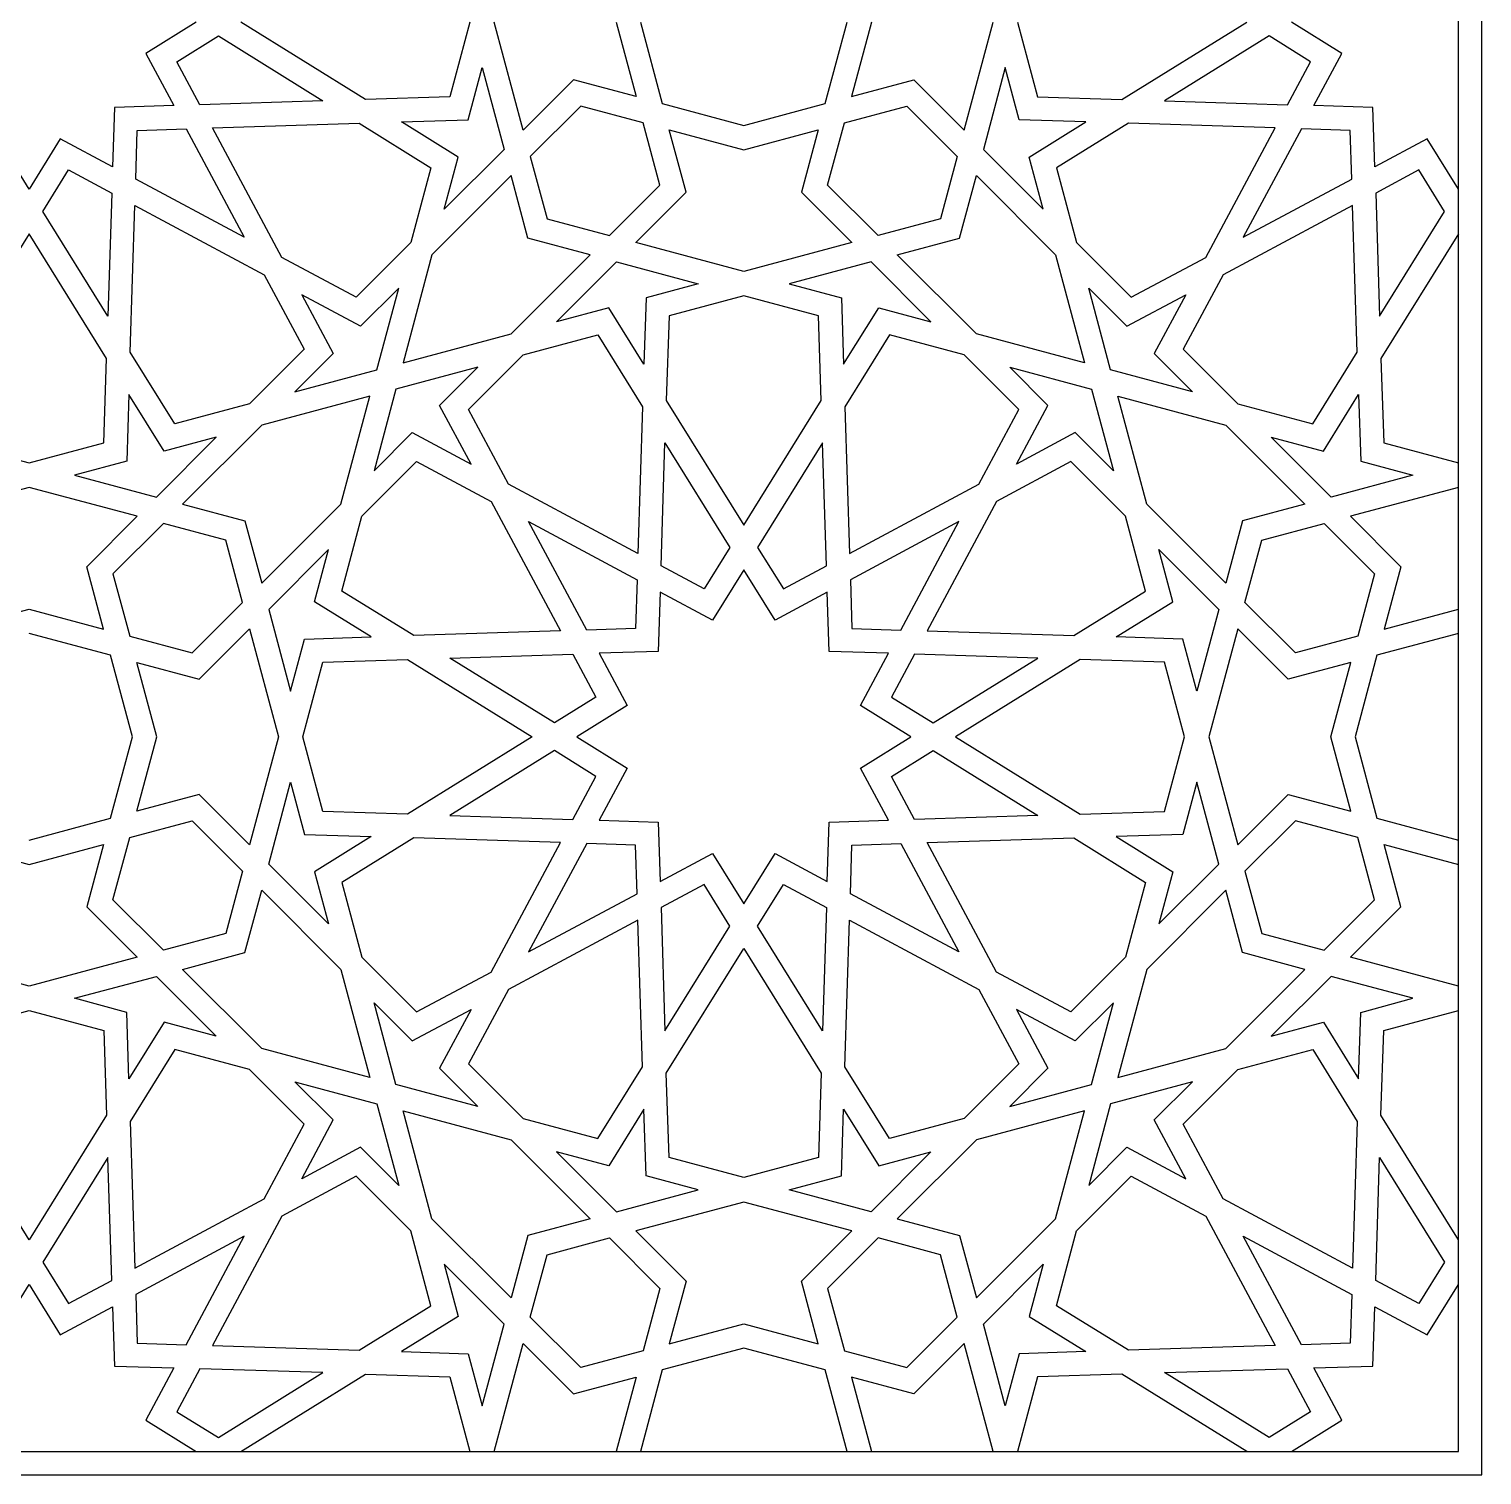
# Model space of a CAD drawing. Extents: x 643 to 1470, y 992 to 1820.
# Drawn here: x 1056.6 to 1470.4, y 992 to 1404 of the extents above; entities that cross this region are included whole.
import ezdxf

# ---------------------------------------------------------------- set-up
doc = ezdxf.new("R2010")
doc.units = 0
doc.layers.add('LAYER_01', color=7, linetype='CONTINUOUS')

msp = doc.modelspace()

# ---------------------------------------------------------------- linework, layer by layer
at = {"layer": 'LAYER_01'}
for p, q in [((1470.45, 992.04), (1470.45, 1819.82)), ((1463.74, 998.74), (1463.74, 1813.12)), ((1104.14, 1405.93), (1089.8, 1397.02)), ((1152.39, 1383.88), (1116.86, 1405.93)), ((1182.16, 1405.93), (1176.46, 1384.65)), ((1197.35, 1375.15), (1189.1, 1405.93)), ((1223.79, 1405.93), (1229.47, 1384.73)), ((1230.73, 1405.93), (1236.95, 1382.73)), ((1283.35, 1382.73), (1289.57, 1405.93)), ((1296.51, 1405.93), (1290.83, 1384.73)), ((1322.95, 1375.15), (1331.2, 1405.93)), ((1338.14, 1405.93), (1343.84, 1384.65)), ((1367.91, 1383.88), (1403.44, 1405.93)), ((1430.51, 1397.02), (1416.16, 1405.93)), ((1098.68, 1394.64), (1110.5, 1401.98)), ((1110.5, 1401.98), (1140.29, 1383.49)), ((1409.8, 1401.98), (1380.01, 1383.49)), ((1421.62, 1394.64), (1409.8, 1401.98)), ((1089.8, 1397.02), (1097.77, 1382.14)), ((1422.53, 1382.14), (1430.51, 1397.02)), ((1105.25, 1382.37), (1098.68, 1394.64)), ((1181.65, 1378.1), (1185.63, 1392.97)), ((1185.63, 1392.97), (1191.87, 1369.67)), ((1334.67, 1392.97), (1328.43, 1369.67)), ((1338.66, 1378.1), (1334.67, 1392.97)), ((1415.05, 1382.37), (1421.62, 1394.64)), ((1211.7, 1389.49), (1197.35, 1375.15)), ((1229.47, 1384.73), (1211.7, 1389.49)), ((1290.83, 1384.73), (1308.6, 1389.49)), ((1308.6, 1389.49), (1322.95, 1375.15)), ((1140.29, 1383.49), (1105.25, 1382.37)), ((1176.46, 1384.65), (1152.39, 1383.88)), ((1236.95, 1382.73), (1260.15, 1376.51)), ((1260.15, 1376.51), (1283.35, 1382.73)), ((1343.84, 1384.65), (1367.91, 1383.88)), ((1380.01, 1383.49), (1415.05, 1382.37)), ((1080.89, 1381.6), (1080.35, 1364.72)), ((1097.77, 1382.14), (1080.89, 1381.6)), ((1213.7, 1382.01), (1199.35, 1367.67)), ((1231.47, 1377.25), (1213.7, 1382.01)), ((1288.83, 1377.25), (1306.6, 1382.01)), ((1306.6, 1382.01), (1320.95, 1367.67)), ((1439.41, 1381.6), (1422.53, 1382.14)), ((1439.95, 1364.72), (1439.41, 1381.6)), ((1086.95, 1361.18), (1087.39, 1375.1)), ((1087.39, 1375.1), (1101.3, 1375.54)), ((1101.3, 1375.54), (1117.86, 1344.63)), ((1108.78, 1375.78), (1150.57, 1377.11)), ((1128.52, 1338.92), (1108.78, 1375.78)), ((1150.57, 1377.11), (1171.03, 1364.41)), ((1162.67, 1377.5), (1181.65, 1378.1)), ((1178.8, 1367.48), (1162.67, 1377.5)), ((1236.24, 1359.48), (1231.47, 1377.25)), ((1238.95, 1375.25), (1260.15, 1369.57)), ((1243.72, 1357.48), (1238.95, 1375.25)), ((1260.15, 1369.57), (1281.35, 1375.25)), ((1281.35, 1375.25), (1276.59, 1357.48)), ((1284.06, 1359.48), (1288.83, 1377.25)), ((1357.63, 1377.5), (1338.66, 1378.1)), ((1341.5, 1367.48), (1357.63, 1377.5)), ((1369.73, 1377.11), (1349.27, 1364.41)), ((1411.52, 1375.78), (1369.73, 1377.11)), ((1391.78, 1338.92), (1411.52, 1375.78)), ((1419, 1375.54), (1402.45, 1344.63)), ((1432.91, 1375.1), (1419, 1375.54)), ((1433.35, 1361.18), (1432.91, 1375.1)), ((1056.56, 1358.34), (1047.65, 1372.69)), ((1065.46, 1372.69), (1056.56, 1358.34)), ((1080.35, 1364.72), (1065.46, 1372.69)), ((1454.84, 1372.69), (1439.95, 1364.72)), ((1463.74, 1358.34), (1454.84, 1372.69)), ((1191.87, 1369.67), (1174.82, 1352.61)), ((1174.82, 1352.61), (1178.8, 1367.48)), ((1199.35, 1367.67), (1204.12, 1349.89)), ((1320.95, 1367.67), (1316.19, 1349.89)), ((1328.43, 1369.67), (1345.49, 1352.61)), ((1345.49, 1352.61), (1341.5, 1367.48)), ((1060.5, 1351.98), (1067.84, 1363.81)), ((1067.84, 1363.81), (1080.11, 1357.24)), ((1171.03, 1364.41), (1165.33, 1343.13)), ((1193.88, 1362.19), (1171.34, 1339.66)), ((1198.64, 1344.42), (1193.88, 1362.19)), ((1321.66, 1344.42), (1326.42, 1362.19)), ((1326.42, 1362.19), (1348.96, 1339.66)), ((1349.27, 1364.41), (1354.97, 1343.13)), ((1452.46, 1363.81), (1440.19, 1357.24)), ((1459.8, 1351.98), (1452.46, 1363.81)), ((1117.86, 1344.63), (1086.95, 1361.18)), ((1221.89, 1345.13), (1236.24, 1359.48)), ((1298.41, 1345.13), (1284.06, 1359.48)), ((1402.45, 1344.63), (1433.35, 1361.18)), ((1080.11, 1357.24), (1078.99, 1322.19)), ((1085.38, 1311.91), (1086.71, 1353.71)), ((1086.71, 1353.71), (1123.57, 1333.96)), ((1229.37, 1343.13), (1243.72, 1357.48)), ((1276.59, 1357.48), (1290.93, 1343.13)), ((1433.59, 1353.71), (1396.73, 1333.96)), ((1434.93, 1311.91), (1433.59, 1353.71)), ((1440.19, 1357.24), (1441.31, 1322.19)), ((1078.99, 1322.19), (1060.5, 1351.98)), ((1204.12, 1349.89), (1221.89, 1345.13)), ((1316.19, 1349.89), (1298.41, 1345.13)), ((1441.31, 1322.19), (1459.8, 1351.98)), ((1056.56, 1345.63), (1034.51, 1310.1)), ((1078.61, 1310.1), (1056.56, 1345.63)), ((1463.74, 1345.63), (1441.69, 1310.1)), ((1165.33, 1343.13), (1149.75, 1327.55)), ((1216.41, 1339.66), (1198.64, 1344.42)), ((1260.15, 1334.88), (1229.37, 1343.13)), ((1290.93, 1343.13), (1260.15, 1334.88)), ((1303.89, 1339.66), (1321.66, 1344.42)), ((1354.97, 1343.13), (1370.55, 1327.55)), ((1149.75, 1327.55), (1128.52, 1338.92)), ((1171.34, 1339.66), (1163.1, 1308.87)), ((1193.88, 1317.12), (1216.41, 1339.66)), ((1206.83, 1320.59), (1223.89, 1337.65)), ((1223.89, 1337.65), (1247.2, 1331.41)), ((1296.41, 1337.65), (1273.11, 1331.41)), ((1313.47, 1320.59), (1296.41, 1337.65)), ((1326.42, 1317.12), (1303.89, 1339.66)), ((1348.96, 1339.66), (1357.21, 1308.87)), ((1370.55, 1327.55), (1391.78, 1338.92)), ((1123.57, 1333.96), (1134.94, 1312.74)), ((1396.73, 1333.96), (1385.36, 1312.74)), ((1161.86, 1330.17), (1150.97, 1319.29)), ((1155.62, 1306.87), (1161.86, 1330.17)), ((1247.2, 1331.41), (1232.32, 1327.42)), ((1273.11, 1331.41), (1287.98, 1327.42)), ((1358.44, 1330.17), (1369.33, 1319.29)), ((1364.68, 1306.87), (1358.44, 1330.17)), ((1134.24, 1328.25), (1143.2, 1311.51)), ((1150.97, 1319.29), (1134.24, 1328.25)), ((1221.71, 1324.58), (1206.83, 1320.59)), ((1231.72, 1308.45), (1221.71, 1324.58)), ((1232.32, 1327.42), (1231.72, 1308.45)), ((1260.15, 1327.94), (1238.87, 1322.23)), ((1281.43, 1322.23), (1260.15, 1327.94)), ((1287.98, 1327.42), (1288.58, 1308.45)), ((1288.58, 1308.45), (1298.6, 1324.58)), ((1298.6, 1324.58), (1313.47, 1320.59)), ((1369.33, 1319.29), (1386.07, 1328.25)), ((1386.07, 1328.25), (1377.1, 1311.51)), ((1238.87, 1322.23), (1238.1, 1298.17)), ((1282.2, 1298.17), (1281.43, 1322.23)), ((1163.1, 1308.87), (1193.88, 1317.12)), ((1197.35, 1311.11), (1218.63, 1316.81)), ((1218.63, 1316.81), (1231.33, 1296.35)), ((1301.67, 1316.81), (1288.97, 1296.35)), ((1322.95, 1311.11), (1301.67, 1316.81)), ((1357.21, 1308.87), (1326.42, 1317.12)), ((1134.94, 1312.74), (1119.36, 1297.15)), ((1385.36, 1312.74), (1400.94, 1297.15)), ((1077.84, 1286.03), (1078.61, 1310.1)), ((1098.08, 1291.45), (1085.38, 1311.91)), ((1143.2, 1311.51), (1132.31, 1300.63)), ((1181.77, 1295.53), (1197.35, 1311.11)), ((1338.53, 1295.53), (1322.95, 1311.11)), ((1377.1, 1311.51), (1387.99, 1300.63)), ((1422.23, 1291.45), (1434.93, 1311.91)), ((1441.69, 1310.1), (1442.46, 1286.03)), ((1132.31, 1300.63), (1155.62, 1306.87)), ((1184.4, 1307.64), (1161.09, 1301.39)), ((1173.51, 1296.75), (1184.4, 1307.64)), ((1346.79, 1296.75), (1335.91, 1307.64)), ((1335.91, 1307.64), (1359.21, 1301.39)), ((1387.99, 1300.63), (1364.68, 1306.87)), ((1084.99, 1299.82), (1084.38, 1280.84)), ((1095, 1283.69), (1084.99, 1299.82)), ((1161.09, 1301.39), (1154.85, 1278.09)), ((1359.21, 1301.39), (1365.45, 1278.09)), ((1425.3, 1283.69), (1435.31, 1299.82)), ((1435.31, 1299.82), (1435.92, 1280.84)), ((1119.36, 1297.15), (1098.08, 1291.45)), ((1153.61, 1299.39), (1122.83, 1291.14)), ((1145.36, 1268.61), (1153.61, 1299.39)), ((1182.47, 1280.01), (1173.51, 1296.75)), ((1193.14, 1274.3), (1181.77, 1295.53)), ((1231.33, 1296.35), (1230, 1254.56)), ((1238.1, 1298.17), (1260.15, 1262.64)), ((1260.15, 1262.64), (1282.2, 1298.17)), ((1288.97, 1296.35), (1290.3, 1254.56)), ((1327.16, 1274.3), (1338.53, 1295.53)), ((1337.83, 1280.01), (1346.79, 1296.75)), ((1374.94, 1268.61), (1366.69, 1299.39)), ((1366.69, 1299.39), (1397.47, 1291.14)), ((1400.94, 1297.15), (1422.23, 1291.45)), ((1092.82, 1270.61), (1109.87, 1287.67)), ((1109.87, 1287.67), (1095, 1283.69)), ((1122.83, 1291.14), (1100.3, 1268.61)), ((1154.85, 1278.09), (1165.73, 1288.98)), ((1165.73, 1288.98), (1182.47, 1280.01)), ((1354.57, 1288.98), (1337.83, 1280.01)), ((1365.45, 1278.09), (1354.57, 1288.98)), ((1397.47, 1291.14), (1420.01, 1268.61)), ((1410.43, 1287.67), (1425.3, 1283.69)), ((1427.49, 1270.61), (1410.43, 1287.67)), ((1035.27, 1286.03), (1056.56, 1280.33)), ((1056.56, 1280.33), (1077.84, 1286.03)), ((1236.6, 1251.03), (1237.71, 1286.07)), ((1237.71, 1286.07), (1256.2, 1256.28)), ((1282.59, 1286.07), (1264.1, 1256.28)), ((1283.71, 1251.03), (1282.59, 1286.07)), ((1442.46, 1286.03), (1463.74, 1280.33)), ((1084.38, 1280.84), (1069.51, 1276.86)), ((1151.38, 1265.14), (1166.96, 1280.72)), ((1166.96, 1280.72), (1188.19, 1269.35)), ((1353.34, 1280.72), (1332.12, 1269.35)), ((1368.92, 1265.14), (1353.34, 1280.72)), ((1435.92, 1280.84), (1450.79, 1276.86)), ((1069.51, 1276.86), (1092.82, 1270.61)), ((1450.79, 1276.86), (1427.49, 1270.61)), ((1056.56, 1273.38), (1025.77, 1265.14)), ((1087.34, 1265.14), (1056.56, 1273.38)), ((1230, 1254.56), (1193.14, 1274.3)), ((1290.3, 1254.56), (1327.16, 1274.3)), ((1463.74, 1273.38), (1432.96, 1265.14)), ((1100.3, 1268.61), (1118.07, 1263.85)), ((1122.83, 1246.07), (1145.36, 1268.61)), ((1188.19, 1269.35), (1207.93, 1232.49)), ((1332.12, 1269.35), (1312.37, 1232.49)), ((1397.47, 1246.07), (1374.94, 1268.61)), ((1420.01, 1268.61), (1402.23, 1263.85)), ((1072.99, 1250.79), (1087.34, 1265.14)), ((1094.82, 1263.13), (1080.47, 1248.78)), ((1112.59, 1258.37), (1094.82, 1263.13)), ((1118.07, 1263.85), (1122.83, 1246.07)), ((1145.67, 1243.85), (1151.38, 1265.14)), ((1215.41, 1232.73), (1198.85, 1263.63)), ((1198.85, 1263.63), (1229.76, 1247.08)), ((1321.45, 1263.63), (1290.54, 1247.08)), ((1304.9, 1232.73), (1321.45, 1263.63)), ((1374.63, 1243.85), (1368.92, 1265.14)), ((1402.23, 1263.85), (1397.47, 1246.07)), ((1407.71, 1258.37), (1425.48, 1263.13)), ((1425.48, 1263.13), (1439.83, 1248.78)), ((1432.96, 1265.14), (1447.31, 1250.79)), ((1117.35, 1240.6), (1112.59, 1258.37)), ((1402.95, 1240.6), (1407.71, 1258.37)), ((1141.89, 1255.65), (1124.83, 1238.59)), ((1137.91, 1240.78), (1141.89, 1255.65)), ((1256.2, 1256.28), (1248.86, 1244.46)), ((1264.1, 1256.28), (1271.44, 1244.46)), ((1378.41, 1255.65), (1395.47, 1238.59)), ((1382.39, 1240.78), (1378.41, 1255.65)), ((1077.75, 1233.02), (1072.99, 1250.79)), ((1248.86, 1244.46), (1236.6, 1251.03)), ((1271.44, 1244.46), (1283.71, 1251.03)), ((1447.31, 1250.79), (1442.55, 1233.02)), ((1080.47, 1248.78), (1085.23, 1231.01)), ((1229.76, 1247.08), (1229.32, 1233.17)), ((1260.15, 1249.92), (1251.24, 1235.57)), ((1269.06, 1235.57), (1260.15, 1249.92)), ((1290.54, 1247.08), (1290.98, 1233.17)), ((1439.83, 1248.78), (1435.07, 1231.01)), ((1166.13, 1231.15), (1145.67, 1243.85)), ((1236.36, 1243.55), (1235.82, 1226.67)), ((1251.24, 1235.57), (1236.36, 1243.55)), ((1283.94, 1243.55), (1269.06, 1235.57)), ((1284.48, 1226.67), (1283.94, 1243.55)), ((1354.17, 1231.15), (1374.63, 1243.85)), ((1035.36, 1233.02), (1056.56, 1238.7)), ((1056.56, 1238.7), (1077.75, 1233.02)), ((1103.01, 1226.25), (1117.35, 1240.6)), ((1124.83, 1238.59), (1131.08, 1215.29)), ((1154.04, 1230.77), (1137.91, 1240.78)), ((1366.26, 1230.77), (1382.39, 1240.78)), ((1395.47, 1238.59), (1389.22, 1215.29)), ((1417.3, 1226.25), (1402.95, 1240.6)), ((1442.55, 1233.02), (1463.74, 1238.7)), ((1079.76, 1225.54), (1056.56, 1231.75)), ((1085.23, 1231.01), (1103.01, 1226.25)), ((1105.01, 1218.77), (1119.36, 1233.12)), ((1119.36, 1233.12), (1127.61, 1202.34)), ((1131.08, 1215.29), (1135.06, 1230.16)), ((1135.06, 1230.16), (1154.04, 1230.77)), ((1207.93, 1232.49), (1166.13, 1231.15)), ((1229.32, 1233.17), (1215.41, 1232.73)), ((1290.98, 1233.17), (1304.9, 1232.73)), ((1312.37, 1232.49), (1354.17, 1231.15)), ((1385.24, 1230.16), (1366.26, 1230.77)), ((1389.22, 1215.29), (1385.24, 1230.16)), ((1400.94, 1233.12), (1392.69, 1202.34)), ((1415.29, 1218.77), (1400.94, 1233.12)), ((1435.07, 1231.01), (1417.3, 1226.25)), ((1463.74, 1231.75), (1440.54, 1225.54)), ((1085.98, 1202.34), (1079.76, 1225.54)), ((1176.42, 1224.77), (1211.46, 1225.89)), ((1211.46, 1225.89), (1218.03, 1213.62)), ((1235.82, 1226.67), (1218.94, 1226.13)), ((1218.94, 1226.13), (1226.91, 1211.24)), ((1301.36, 1226.13), (1284.48, 1226.67)), ((1293.39, 1211.24), (1301.36, 1226.13)), ((1308.84, 1225.89), (1302.27, 1213.62)), ((1343.89, 1224.77), (1308.84, 1225.89)), ((1440.54, 1225.54), (1434.33, 1202.34)), ((1087.24, 1223.53), (1105.01, 1218.77)), ((1092.92, 1202.34), (1087.24, 1223.53)), ((1134.55, 1202.34), (1140.25, 1223.62)), ((1140.25, 1223.62), (1164.32, 1224.39)), ((1164.32, 1224.39), (1199.85, 1202.34)), ((1206.21, 1206.28), (1176.42, 1224.77)), ((1314.1, 1206.28), (1343.89, 1224.77)), ((1355.98, 1224.39), (1320.45, 1202.34)), ((1380.05, 1223.62), (1355.98, 1224.39)), ((1385.75, 1202.34), (1380.05, 1223.62)), ((1433.06, 1223.53), (1415.29, 1218.77)), ((1427.38, 1202.34), (1433.06, 1223.53)), ((1218.03, 1213.62), (1206.21, 1206.28)), ((1302.27, 1213.62), (1314.1, 1206.28)), ((1226.91, 1211.24), (1212.56, 1202.34)), ((1307.74, 1202.34), (1293.39, 1211.24)), ((1079.76, 1179.13), (1085.98, 1202.34)), ((1087.24, 1181.14), (1092.92, 1202.34)), ((1127.61, 1202.34), (1119.36, 1171.55)), ((1140.25, 1181.05), (1134.55, 1202.34)), ((1199.85, 1202.34), (1164.32, 1180.28)), ((1212.56, 1202.34), (1226.91, 1193.43)), ((1293.39, 1193.43), (1307.74, 1202.34)), ((1320.45, 1202.34), (1355.98, 1180.28)), ((1380.05, 1181.05), (1385.75, 1202.34)), ((1392.69, 1202.34), (1400.94, 1171.55)), ((1433.06, 1181.14), (1427.38, 1202.34)), ((1434.33, 1202.34), (1440.54, 1179.13)), ((1206.21, 1198.39), (1176.42, 1179.9)), ((1218.03, 1191.05), (1206.21, 1198.39)), ((1302.27, 1191.05), (1314.1, 1198.39)), ((1314.1, 1198.39), (1343.89, 1179.9)), ((1226.91, 1193.43), (1218.94, 1178.54)), ((1301.36, 1178.54), (1293.39, 1193.43)), ((1124.83, 1166.08), (1131.08, 1189.38)), ((1131.08, 1189.38), (1135.06, 1174.51)), ((1211.46, 1178.78), (1218.03, 1191.05)), ((1308.84, 1178.78), (1302.27, 1191.05)), ((1389.22, 1189.38), (1385.24, 1174.51)), ((1395.47, 1166.08), (1389.22, 1189.38)), ((1105.01, 1185.9), (1087.24, 1181.14)), ((1119.36, 1171.55), (1105.01, 1185.9)), ((1400.94, 1171.55), (1415.29, 1185.9)), ((1415.29, 1185.9), (1433.06, 1181.14)), ((1164.32, 1180.28), (1140.25, 1181.05)), ((1176.42, 1179.9), (1211.46, 1178.78)), ((1343.89, 1179.9), (1308.84, 1178.78)), ((1355.98, 1180.28), (1380.05, 1181.05)), ((1056.56, 1172.92), (1079.76, 1179.13)), ((1085.23, 1173.66), (1103.01, 1178.42)), ((1103.01, 1178.42), (1117.35, 1164.07)), ((1218.94, 1178.54), (1235.82, 1178)), ((1235.82, 1178), (1236.36, 1161.12)), ((1283.94, 1161.12), (1284.48, 1178)), ((1284.48, 1178), (1301.36, 1178.54)), ((1417.3, 1178.42), (1402.95, 1164.07)), ((1435.07, 1173.66), (1417.3, 1178.42)), ((1440.54, 1179.13), (1463.74, 1172.92)), ((1035.36, 1171.66), (1056.56, 1165.98)), ((1056.56, 1165.98), (1077.75, 1171.66)), ((1077.75, 1171.66), (1072.99, 1153.88)), ((1080.47, 1155.89), (1085.23, 1173.66)), ((1135.06, 1174.51), (1154.04, 1173.9)), ((1154.04, 1173.9), (1137.91, 1163.89)), ((1166.13, 1173.52), (1145.67, 1160.82)), ((1207.93, 1172.18), (1166.13, 1173.52)), ((1188.19, 1135.32), (1207.93, 1172.18)), ((1215.41, 1171.95), (1198.85, 1141.04)), ((1229.32, 1171.5), (1215.41, 1171.95)), ((1229.76, 1157.59), (1229.32, 1171.5)), ((1290.54, 1157.59), (1290.98, 1171.5)), ((1290.98, 1171.5), (1304.9, 1171.95)), ((1304.9, 1171.95), (1321.45, 1141.04)), ((1312.37, 1172.18), (1354.17, 1173.52)), ((1332.12, 1135.32), (1312.37, 1172.18)), ((1354.17, 1173.52), (1374.63, 1160.82)), ((1385.24, 1174.51), (1366.26, 1173.9)), ((1366.26, 1173.9), (1382.39, 1163.89)), ((1439.83, 1155.89), (1435.07, 1173.66)), ((1442.55, 1171.66), (1463.74, 1165.98)), ((1447.31, 1153.88), (1442.55, 1171.66)), ((1236.36, 1161.12), (1251.24, 1169.1)), ((1251.24, 1169.1), (1260.15, 1154.75)), ((1260.15, 1154.75), (1269.06, 1169.1)), ((1269.06, 1169.1), (1283.94, 1161.12)), ((1117.35, 1164.07), (1112.59, 1146.3)), ((1141.89, 1149.02), (1124.83, 1166.08)), ((1137.91, 1163.89), (1141.89, 1149.02)), ((1378.41, 1149.02), (1395.47, 1166.08)), ((1382.39, 1163.89), (1378.41, 1149.02)), ((1402.95, 1164.07), (1407.71, 1146.3)), ((1145.67, 1160.82), (1151.38, 1139.54)), ((1248.86, 1160.22), (1236.6, 1153.65)), ((1256.2, 1148.39), (1248.86, 1160.22)), ((1264.1, 1148.39), (1271.44, 1160.22)), ((1271.44, 1160.22), (1283.71, 1153.65)), ((1374.63, 1160.82), (1368.92, 1139.54)), ((1094.82, 1141.54), (1080.47, 1155.89)), ((1118.07, 1140.83), (1122.83, 1158.6)), ((1122.83, 1158.6), (1145.36, 1136.06)), ((1198.85, 1141.04), (1229.76, 1157.59)), ((1321.45, 1141.04), (1290.54, 1157.59)), ((1397.47, 1158.6), (1374.94, 1136.06)), ((1402.23, 1140.83), (1397.47, 1158.6)), ((1425.48, 1141.54), (1439.83, 1155.89)), ((1072.99, 1153.88), (1087.34, 1139.54)), ((1236.6, 1153.65), (1237.71, 1118.6)), ((1283.71, 1153.65), (1282.59, 1118.6)), ((1432.96, 1139.54), (1447.31, 1153.88)), ((1230, 1150.11), (1193.14, 1130.37)), ((1231.33, 1108.32), (1230, 1150.11)), ((1237.71, 1118.6), (1256.2, 1148.39)), ((1282.59, 1118.6), (1264.1, 1148.39)), ((1288.97, 1108.32), (1290.3, 1150.11)), ((1290.3, 1150.11), (1327.16, 1130.37)), ((1112.59, 1146.3), (1094.82, 1141.54)), ((1407.71, 1146.3), (1425.48, 1141.54)), ((1056.56, 1131.29), (1025.77, 1139.54)), ((1087.34, 1139.54), (1056.56, 1131.29)), ((1100.3, 1136.06), (1118.07, 1140.83)), ((1151.38, 1139.54), (1166.96, 1123.95)), ((1238.1, 1106.51), (1260.15, 1142.03)), ((1260.15, 1142.03), (1282.2, 1106.51)), ((1368.92, 1139.54), (1353.34, 1123.95)), ((1420.01, 1136.06), (1402.23, 1140.83)), ((1463.74, 1131.29), (1432.96, 1139.54)), ((1122.83, 1113.53), (1100.3, 1136.06)), ((1145.36, 1136.06), (1153.61, 1105.28)), ((1166.96, 1123.95), (1188.19, 1135.32)), ((1353.34, 1123.95), (1332.12, 1135.32)), ((1374.94, 1136.06), (1366.69, 1105.28)), ((1397.47, 1113.53), (1420.01, 1136.06)), ((1069.51, 1127.82), (1092.82, 1134.06)), ((1092.82, 1134.06), (1109.87, 1117)), ((1193.14, 1130.37), (1181.77, 1109.14)), ((1327.16, 1130.37), (1338.53, 1109.14)), ((1427.49, 1134.06), (1410.43, 1117)), ((1450.79, 1127.82), (1427.49, 1134.06)), ((1084.38, 1123.83), (1069.51, 1127.82)), ((1154.85, 1126.58), (1165.73, 1115.69)), ((1161.09, 1103.28), (1154.85, 1126.58)), ((1365.45, 1126.58), (1354.57, 1115.69)), ((1359.21, 1103.28), (1365.45, 1126.58)), ((1435.92, 1123.83), (1450.79, 1127.82)), ((1035.27, 1118.64), (1056.56, 1124.34)), ((1056.56, 1124.34), (1077.84, 1118.64)), ((1084.99, 1104.85), (1084.38, 1123.83)), ((1165.73, 1115.69), (1182.47, 1124.66)), ((1182.47, 1124.66), (1173.51, 1107.92)), ((1337.83, 1124.66), (1346.79, 1107.92)), ((1354.57, 1115.69), (1337.83, 1124.66)), ((1435.31, 1104.85), (1435.92, 1123.83)), ((1442.46, 1118.64), (1463.74, 1124.34)), ((1077.84, 1118.64), (1078.61, 1094.57)), ((1095, 1120.99), (1084.99, 1104.85)), ((1109.87, 1117), (1095, 1120.99)), ((1410.43, 1117), (1425.3, 1120.99)), ((1425.3, 1120.99), (1435.31, 1104.85)), ((1441.69, 1094.57), (1442.46, 1118.64)), ((1153.61, 1105.28), (1122.83, 1113.53)), ((1366.69, 1105.28), (1397.47, 1113.53)), ((1098.08, 1113.22), (1085.38, 1092.76)), ((1119.36, 1107.52), (1098.08, 1113.22)), ((1400.94, 1107.52), (1422.23, 1113.22)), ((1422.23, 1113.22), (1434.93, 1092.76)), ((1134.94, 1091.94), (1119.36, 1107.52)), ((1173.51, 1107.92), (1184.4, 1097.03)), ((1181.77, 1109.14), (1197.35, 1093.56)), ((1218.63, 1087.86), (1231.33, 1108.32)), ((1238.87, 1082.44), (1238.1, 1106.51)), ((1282.2, 1106.51), (1281.43, 1082.44)), ((1301.67, 1087.86), (1288.97, 1108.32)), ((1338.53, 1109.14), (1322.95, 1093.56)), ((1346.79, 1107.92), (1335.91, 1097.03)), ((1385.36, 1091.94), (1400.94, 1107.52)), ((1143.2, 1093.16), (1132.31, 1104.05)), ((1132.31, 1104.05), (1155.62, 1097.8)), ((1184.4, 1097.03), (1161.09, 1103.28)), ((1335.91, 1097.03), (1359.21, 1103.28)), ((1387.99, 1104.05), (1364.68, 1097.8)), ((1377.1, 1093.16), (1387.99, 1104.05)), ((1155.62, 1097.8), (1161.86, 1074.5)), ((1364.68, 1097.8), (1358.44, 1074.5)), ((1056.56, 1059.05), (1034.51, 1094.57)), ((1078.61, 1094.57), (1056.56, 1059.05)), ((1085.38, 1092.76), (1086.71, 1050.97)), ((1134.24, 1076.42), (1143.2, 1093.16)), ((1163.1, 1095.8), (1193.88, 1087.55)), ((1171.34, 1065.01), (1163.1, 1095.8)), ((1197.35, 1093.56), (1218.63, 1087.86)), ((1231.72, 1096.23), (1221.71, 1080.09)), ((1232.32, 1077.25), (1231.72, 1096.23)), ((1287.98, 1077.25), (1288.58, 1096.23)), ((1288.58, 1096.23), (1298.6, 1080.09)), ((1322.95, 1093.56), (1301.67, 1087.86)), ((1357.21, 1095.8), (1326.42, 1087.55)), ((1348.96, 1065.01), (1357.21, 1095.8)), ((1386.07, 1076.42), (1377.1, 1093.16)), ((1434.93, 1092.76), (1433.59, 1050.97)), ((1463.74, 1059.05), (1441.69, 1094.57)), ((1123.57, 1070.71), (1134.94, 1091.94)), ((1396.73, 1070.71), (1385.36, 1091.94)), ((1150.97, 1085.39), (1134.24, 1076.42)), ((1161.86, 1074.5), (1150.97, 1085.39)), ((1193.88, 1087.55), (1216.41, 1065.01)), ((1326.42, 1087.55), (1303.89, 1065.01)), ((1358.44, 1074.5), (1369.33, 1085.39)), ((1369.33, 1085.39), (1386.07, 1076.42)), ((1078.99, 1082.48), (1060.5, 1052.69)), ((1080.11, 1047.43), (1078.99, 1082.48)), ((1221.71, 1080.09), (1206.83, 1084.08)), ((1206.83, 1084.08), (1223.89, 1067.02)), ((1260.15, 1076.73), (1238.87, 1082.44)), ((1281.43, 1082.44), (1260.15, 1076.73)), ((1313.47, 1084.08), (1296.41, 1067.02)), ((1298.6, 1080.09), (1313.47, 1084.08)), ((1440.19, 1047.43), (1441.31, 1082.48)), ((1441.31, 1082.48), (1459.8, 1052.69)), ((1149.75, 1077.12), (1128.52, 1065.75)), ((1165.33, 1061.54), (1149.75, 1077.12)), ((1247.2, 1073.26), (1232.32, 1077.25)), ((1273.11, 1073.26), (1287.98, 1077.25)), ((1354.97, 1061.54), (1370.55, 1077.12)), ((1370.55, 1077.12), (1391.78, 1065.75)), ((1223.89, 1067.02), (1247.2, 1073.26)), ((1296.41, 1067.02), (1273.11, 1073.26)), ((1086.71, 1050.97), (1123.57, 1070.71)), ((1260.15, 1069.79), (1229.37, 1061.54)), ((1290.93, 1061.54), (1260.15, 1069.79)), ((1433.59, 1050.97), (1396.73, 1070.71)), ((1128.52, 1065.75), (1108.78, 1028.89)), ((1193.88, 1042.48), (1171.34, 1065.01)), ((1216.41, 1065.01), (1198.64, 1060.25)), ((1303.89, 1065.01), (1321.66, 1060.25)), ((1326.42, 1042.48), (1348.96, 1065.01)), ((1391.78, 1065.75), (1411.52, 1028.89)), ((1117.86, 1060.04), (1086.95, 1043.49)), ((1101.3, 1029.13), (1117.86, 1060.04)), ((1171.03, 1040.26), (1165.33, 1061.54)), ((1198.64, 1060.25), (1193.88, 1042.48)), ((1229.37, 1061.54), (1243.72, 1047.2)), ((1276.59, 1047.2), (1290.93, 1061.54)), ((1321.66, 1060.25), (1326.42, 1042.48)), ((1349.27, 1040.26), (1354.97, 1061.54)), ((1419, 1029.13), (1402.45, 1060.04)), ((1402.45, 1060.04), (1433.35, 1043.49)), ((1204.12, 1054.78), (1221.89, 1059.54)), ((1221.89, 1059.54), (1236.24, 1045.19)), ((1298.41, 1059.54), (1284.06, 1045.19)), ((1316.19, 1054.78), (1298.41, 1059.54)), ((1060.5, 1052.69), (1067.84, 1040.86)), ((1174.82, 1052.06), (1178.8, 1037.19)), ((1191.87, 1035), (1174.82, 1052.06)), ((1199.35, 1037), (1204.12, 1054.78)), ((1320.95, 1037), (1316.19, 1054.78)), ((1328.43, 1035), (1345.49, 1052.06)), ((1345.49, 1052.06), (1341.5, 1037.19)), ((1459.8, 1052.69), (1452.46, 1040.86)), ((1067.84, 1040.86), (1080.11, 1047.43)), ((1243.72, 1047.2), (1238.95, 1029.42)), ((1281.35, 1029.42), (1276.59, 1047.2)), ((1452.46, 1040.86), (1440.19, 1047.43)), ((1047.65, 1031.98), (1056.56, 1046.33)), ((1056.56, 1046.33), (1065.46, 1031.98)), ((1086.95, 1043.49), (1087.39, 1029.58)), ((1236.24, 1045.19), (1231.47, 1027.42)), ((1284.06, 1045.19), (1288.83, 1027.42)), ((1433.35, 1043.49), (1432.91, 1029.58)), ((1454.84, 1031.98), (1463.74, 1046.33)), ((1065.46, 1031.98), (1080.35, 1039.95)), ((1080.35, 1039.95), (1080.89, 1023.07)), ((1150.57, 1027.56), (1171.03, 1040.26)), ((1369.73, 1027.56), (1349.27, 1040.26)), ((1439.41, 1023.07), (1439.95, 1039.95)), ((1439.95, 1039.95), (1454.84, 1031.98)), ((1178.8, 1037.19), (1162.67, 1027.17)), ((1185.63, 1011.7), (1191.87, 1035)), ((1213.7, 1022.66), (1199.35, 1037)), ((1238.95, 1029.42), (1260.15, 1035.1)), ((1260.15, 1035.1), (1281.35, 1029.42)), ((1306.6, 1022.66), (1320.95, 1037)), ((1334.67, 1011.7), (1328.43, 1035)), ((1341.5, 1037.19), (1357.63, 1027.17)), ((1087.39, 1029.58), (1101.3, 1029.13)), ((1108.78, 1028.89), (1150.57, 1027.56)), ((1162.67, 1027.17), (1181.65, 1026.57)), ((1181.65, 1026.57), (1185.63, 1011.7)), ((1189.1, 998.74), (1197.35, 1029.53)), ((1197.35, 1029.53), (1211.7, 1015.18)), ((1231.47, 1027.42), (1213.7, 1022.66)), ((1260.15, 1028.16), (1236.95, 1021.94)), ((1283.35, 1021.94), (1260.15, 1028.16)), ((1288.83, 1027.42), (1306.6, 1022.66)), ((1322.95, 1029.53), (1308.6, 1015.18)), ((1331.2, 998.74), (1322.95, 1029.53)), ((1338.66, 1026.57), (1334.67, 1011.7)), ((1357.63, 1027.17), (1338.66, 1026.57)), ((1411.52, 1028.89), (1369.73, 1027.56)), ((1432.91, 1029.58), (1419, 1029.13)), ((1080.89, 1023.07), (1097.77, 1022.54)), ((1097.77, 1022.54), (1089.8, 1007.65)), ((1422.53, 1022.54), (1439.41, 1023.07)), ((1430.51, 1007.65), (1422.53, 1022.54)), ((1105.25, 1022.3), (1098.68, 1010.03)), ((1140.29, 1021.18), (1105.25, 1022.3)), ((1110.5, 1002.69), (1140.29, 1021.18)), ((1116.86, 998.74), (1152.39, 1020.79)), ((1152.39, 1020.79), (1176.46, 1020.03)), ((1176.46, 1020.03), (1182.16, 998.74)), ((1211.7, 1015.18), (1229.47, 1019.94)), ((1229.47, 1019.94), (1223.79, 998.74)), ((1236.95, 1021.94), (1230.73, 998.74)), ((1289.57, 998.74), (1283.35, 1021.94)), ((1290.83, 1019.94), (1296.51, 998.74)), ((1308.6, 1015.18), (1290.83, 1019.94)), ((1343.84, 1020.03), (1338.14, 998.74)), ((1367.91, 1020.79), (1343.84, 1020.03)), ((1403.44, 998.74), (1367.91, 1020.79)), ((1380.01, 1021.18), (1415.05, 1022.3)), ((1409.8, 1002.69), (1380.01, 1021.18)), ((1415.05, 1022.3), (1421.62, 1010.03)), ((1098.68, 1010.03), (1110.5, 1002.69)), ((1421.62, 1010.03), (1409.8, 1002.69)), ((1089.8, 1007.65), (1104.14, 998.74)), ((1416.16, 998.74), (1430.51, 1007.65)), ((649.37, 998.74), (1463.74, 998.74)), ((642.67, 992.04), (1470.45, 992.04))]:
    msp.add_line(p, q, dxfattribs=at)

doc.saveas('drawing.dxf')
